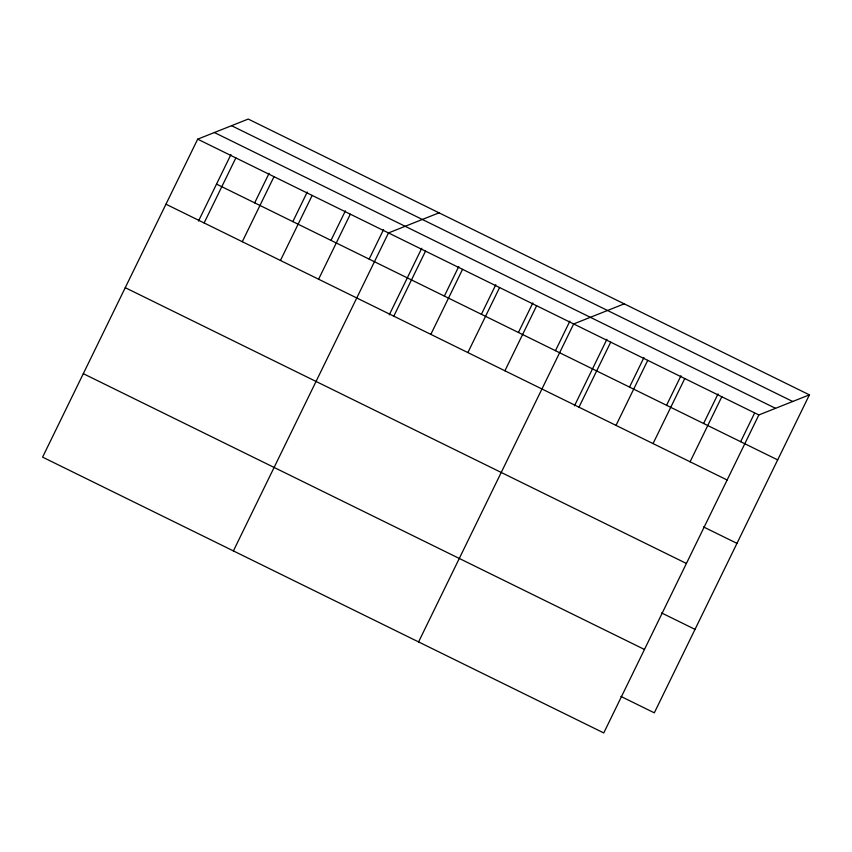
<?xml version="1.0" encoding="UTF-8"?>
<svg xmlns="http://www.w3.org/2000/svg" width="852" height="852" viewBox="0 0 852 852"><rect width="100%" height="100%" fill="white"/><g stroke="black" fill="none" stroke-linecap="round" stroke-linejoin="round"><path stroke-width="1.28" d="M197.685 139.164L42.6 457.141L603.759 732.933L758.844 414.956L809.4 394.859L248.241 119.067L197.685 139.164L758.844 414.956M198.495 221.073L230.935 154.542M204.129 222.958L235.844 157.918M254.673 202.861L269.094 173.297M242.287 241.712L274.003 176.673M292.832 221.616L307.252 192.051M280.446 260.467L312.162 195.427M330.991 240.37L345.411 210.806M318.605 279.222L350.321 214.182M369.15 259.125L383.57 229.561M233.395 550.914L388.48 232.937L439.036 212.83M389.279 314.835L421.729 248.315M393.794 316.177L425.521 251.138M444.35 296.081L458.77 266.516M430.835 334.378L462.551 269.339M481.391 314.281L495.8 284.717M467.865 352.579L499.591 287.539M518.421 332.482L532.841 302.918M504.906 370.79L536.632 305.74M555.461 350.683L569.881 321.119M418.577 641.929L573.662 323.952L624.218 303.844M574.461 405.85L606.912 339.32M578.977 407.192L610.703 342.153M629.532 387.085L643.952 357.52M616.017 425.393L647.733 360.353M666.573 405.286L680.982 375.732M653.047 443.594L684.774 378.554M703.603 423.497L718.023 393.933M690.088 461.795L721.814 396.755M740.644 441.698L754.489 413.316M809.4 394.859L654.315 712.836L620.863 696.393M231.563 125.702L792.722 401.494M214.374 132.529L775.533 408.321M216.514 184.107L777.674 459.899M165.97 204.203L727.129 479.995M703.518 526.93L736.969 543.363M125.255 287.678L686.414 563.47M661.567 612.929L695.019 629.362M83.315 373.677L644.474 649.469"/></g></svg>
